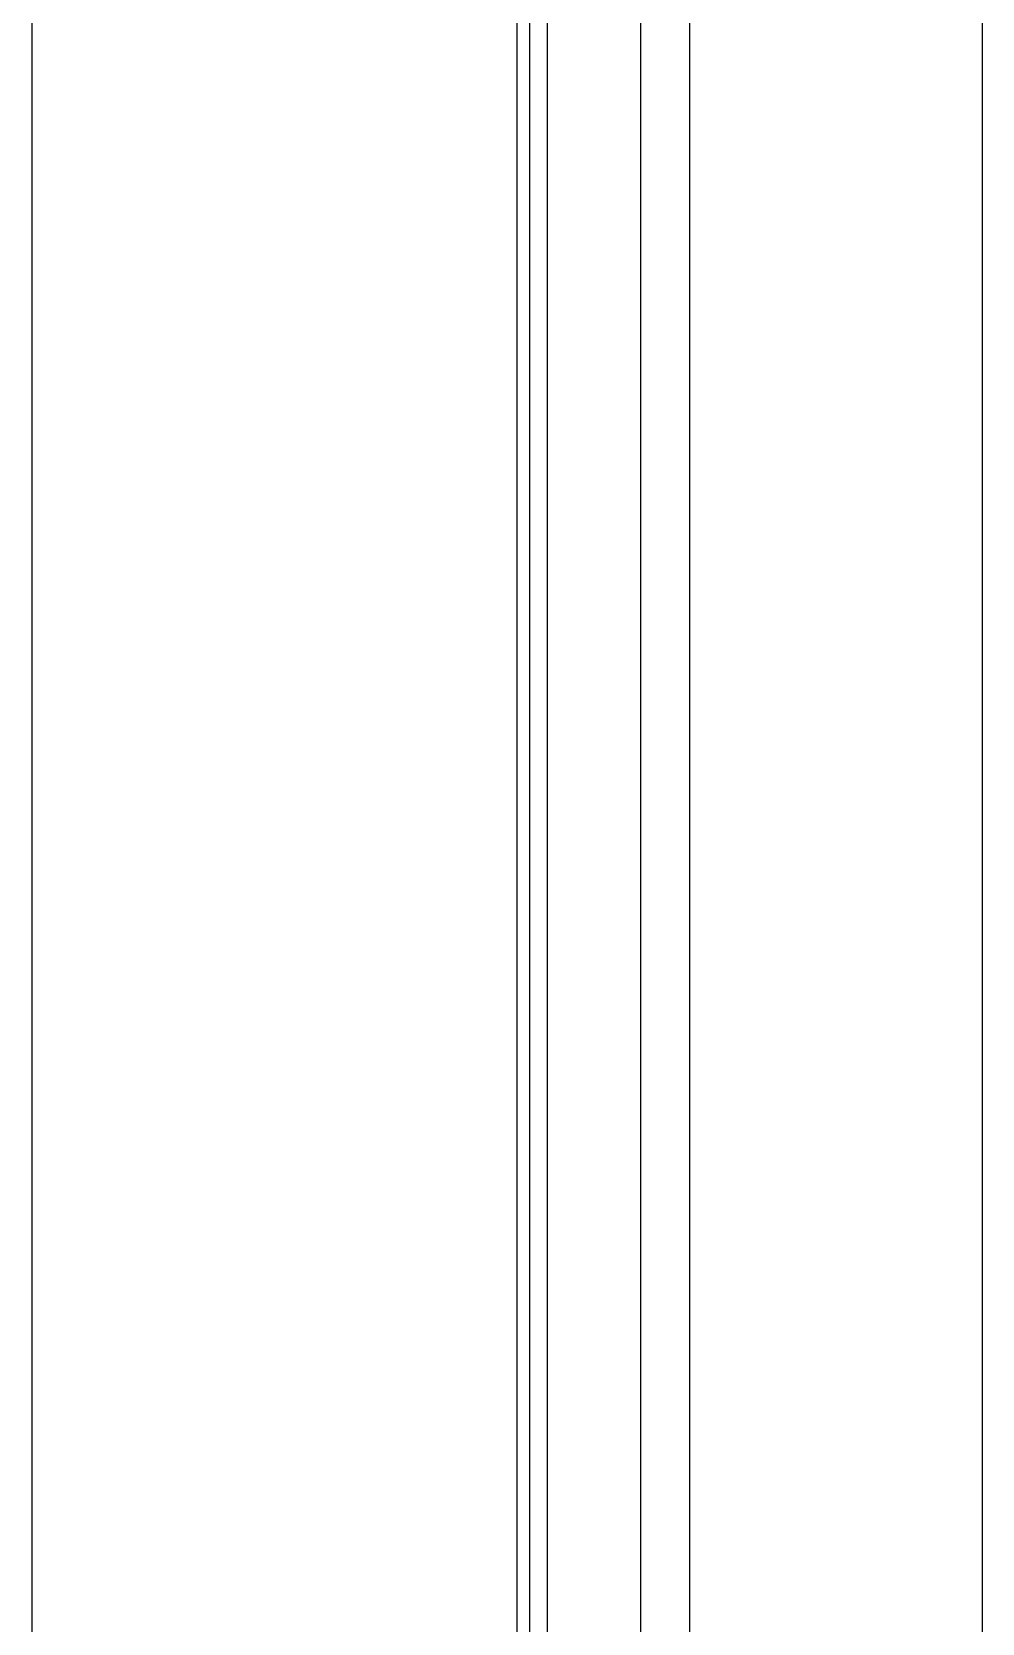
# Model space of a CAD drawing. Header units: millimetres. Extents: x 0 to 190005487, y 0 to 455456909.
# Drawn here: x 98672.5 to 98747.5, y 28093.9 to 28219.4 of the extents above; entities that cross this region are included whole.
import ezdxf

# ---------------------------------------------------------------- set-up
doc = ezdxf.new("R2010")
doc.units = ezdxf.units.MM
doc.header["$LTSCALE"] = 400
doc.header["$MEASUREMENT"] = 0
doc.layers.get('0').update_dxf_attribs({"linetype": 'CONTINUOUS'})

msp = doc.modelspace()

# ---------------------------------------------------------------- linework, layer by layer
at = {"color": 3}
for p, q in [((98672.48, 28396.88), (98672.48, 24621.78)), ((98747.49, 28396.88), (98747.49, 26891.78))]:
    msp.add_line(p, q, dxfattribs=at)
at = {"color": 4}
for p, q in [((98710.75, 28396.88), (98710.75, 24621.78)), ((98711.75, 28396.88), (98711.75, 24621.78)), ((98713.16, 28396.88), (98713.16, 24621.78)), ((98720.51, 28396.88), (98720.51, 24621.78)), ((98724.38, 28396.88), (98724.38, 24621.78))]:
    msp.add_line(p, q, dxfattribs=at)

doc.saveas('drawing.dxf')
